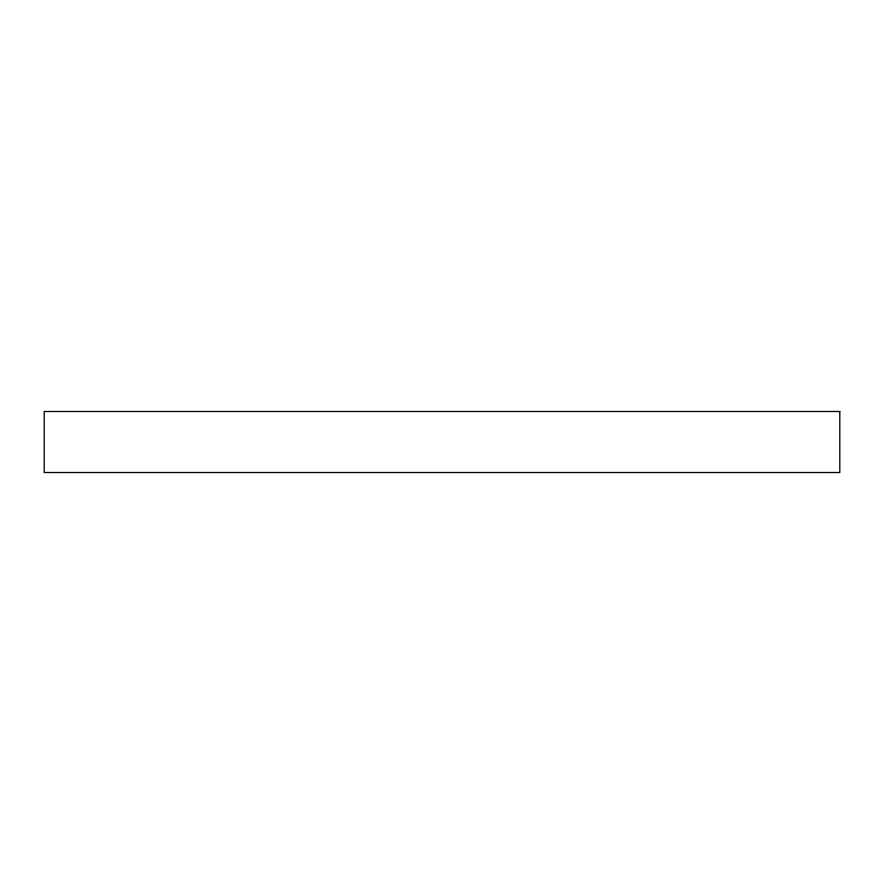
<?xml version="1.0" encoding="UTF-8"?>
<svg xmlns="http://www.w3.org/2000/svg" width="884" height="884" viewBox="0 0 884 884"><rect width="100%" height="100%" fill="white"/><g stroke="black" fill="none" stroke-linecap="round" stroke-linejoin="round"><path stroke-width="1.33" d="M839.8 411.491L44.2 411.491L44.2 472.509L839.8 472.509L839.8 411.491"/></g></svg>
